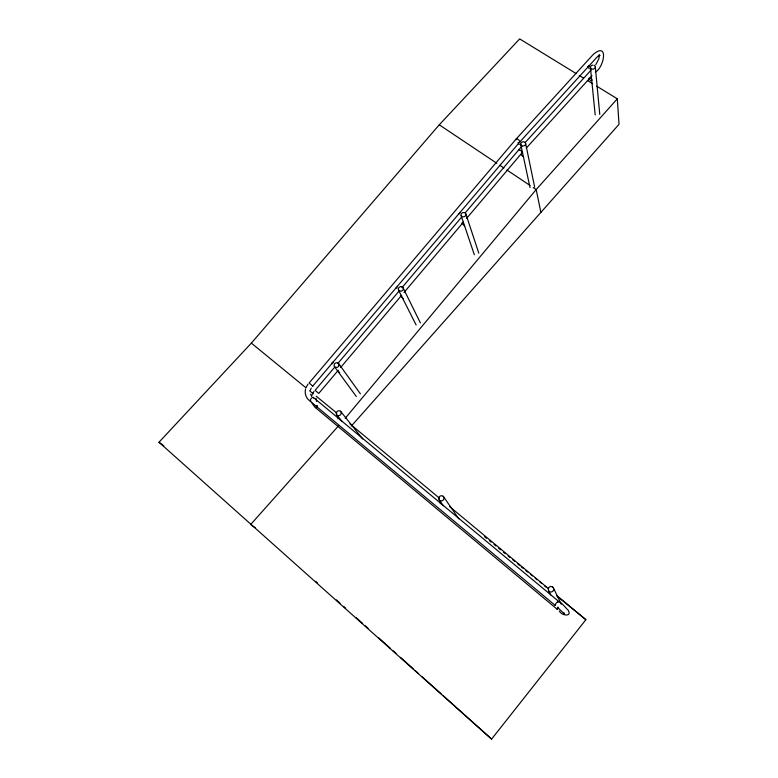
<?xml version="1.0" encoding="UTF-8"?>
<svg xmlns="http://www.w3.org/2000/svg" width="778" height="778" viewBox="0 0 778 778"><rect width="100%" height="100%" fill="white"/><g stroke="black" fill="none" stroke-linecap="round" stroke-linejoin="round"><path stroke-width="1.17" d="M316.14 398.355L316.549 401.458M599.352 55.326L598.865 58.71L595.754 64.749M305.579 388.942C304.509 392.958 305.754 397.539 308.934 400.281M310.364 390.118L311.229 388.086M311.628 396.187L312.202 394.495M310.13 401.156L555.084 605.303C558.254 596.434 564.313 606.957 568.222 610.205C572.384 617.246 561.376 615.699 559.343 611.002M306.162 387.23L308.049 384.108M557.923 601.958L558.4 601.161L313.32 397.412M313.019 392.9L314.059 391.422M317.074 405.776L316.121 408.197L557.087 609.184M317.123 405.727C314.73 407.089 317.609 408.849 316.16 408.236M576.197 73.589L519.665 38.9L439.249 124.811L251.352 343.127L158.984 442.254L491.599 739.1L585.883 619.696L556.98 595.705M345.179 418.331L536.188 189.569L617.314 98.816L596.755 86.202M595.277 72.13C604.059 67.822 609.077 40.971 593.244 54.441L516.31 138.844L309.148 382.961L312.746 386.102L519.821 141.936L596.532 57.621L598.632 55.666L600.081 55.452L599.118 54.713M338.294 370.279L318.737 393.435L317.259 392.151L315.139 390.293L334.705 367.158M337.837 363.452L399.678 290.35M402.022 287.578L461.519 217.247M465.429 212.618L521.912 146.118M340.638 367.498L401.672 295.27M404.015 292.489L463.474 222.119M466.606 218.414L522.155 152.663M440.834 503.045L440.231 503.706M351.364 426.013L619.016 124.324L617.314 98.816M338.741 425.605L250.652 524.537L255.194 527.747M526.22 148.19L592.029 75.709M525.169 142.549L591.027 70.146M338.605 418.097L337.963 418.739M555.58 604.885L555.084 605.303M579.279 75.476L583.393 78.004M587.507 80.523L592.641 83.674M592.175 80.105L590.035 77.479M439.249 124.811L496.802 163.263M499.836 165.286L503.872 167.98M506.906 170.003L530.129 185.524M533.154 187.547L536.188 189.569L540.875 212.404M523.166 156.65L521.075 154.686M464.709 226.087L461.831 223.004M158.984 442.254L163.769 445.813M403.422 298.888L400.33 295.659M251.352 343.127L305.861 387.726M309.625 390.809L313.388 393.882M316.208 396.187L336.884 413.108M484.626 536.752L486.503 538.288M489.313 540.593L491.19 542.13M494.001 544.435L495.878 545.971M498.688 548.266L500.565 549.803M503.376 552.108L505.253 553.644M508.063 555.949L509.94 557.486M512.751 559.79L514.628 561.327M517.438 563.632L519.315 565.168M521.192 566.705L523.069 568.241M525.879 570.546L527.756 572.083M530.567 574.388L532.444 575.924M535.254 578.229L537.131 579.766M539.942 582.061L541.819 583.597M544.629 585.902L546.506 587.439M556.815 595.89L585.883 619.696M349.993 423.903L439.502 498.192M449.762 506.711L548.587 588.742M590.823 80.824L590.191 80.26M557.447 607.278L564.556 614.114L564.069 612.821M312.328 385.732L312.824 386.17M339.675 372.681L339.072 372.147M315.664 581.302L317.463 582.926M336.407 599.916L340.025 603.154M343.633 606.393L345.432 608.007M356.256 617.722L362.577 623.382M365.281 625.813L367.994 628.235M378.818 637.95L390.546 648.473M393.25 650.894L395.963 653.325M400.476 657.371L413.099 668.701M414.907 670.315L418.515 673.554M422.123 676.792L441.068 693.782M442.876 695.406L491.599 739.1M589.296 68.756L587.662 66.529M338.79 371.884L338.274 371.378M314.973 407.371L311.968 403.043M332.663 363.725L331.914 362.869M333.567 362.587L333.11 362.042M519.286 144.513L518.761 143.911M396.887 288.249L396.226 287.452M336.514 414.625L341.824 421.161M340.968 411.747L362.684 438.996M397.539 286.829L397.218 286.372M589.627 79.638L588.849 78.257M334.355 366.516L356.305 396.498M459.049 214.067L458.68 213.522M463.464 223.014L463.036 222.275M338.751 363.696L360.399 393.853M439.074 499.826L443.295 505.768M311.56 395.934L310.519 394.164M443.625 496.811L458.767 518.79M589.306 66.694L588.829 65.615M459.954 212.919L459.691 212.413M518.294 143.22L518.022 142.646M548.636 590.833L550.785 595.034M398.628 290.34L416.133 325M402.946 287.588L420.392 322.919M553.275 587.662L561.317 604.234M461.062 215.525L474.337 254.737M465.828 213.862L478.801 253.181M520.706 144.173L530.013 187.586M525.656 143.609L534.651 187.08M590.444 67.453L595.189 114.959M595.326 66.869L599.76 114.434M402.012 286.839A2.558 2.266 -25.3 0 1 402.985 289.902L402.586 290.418A2.558 2.266 -25.3 0 1 398.599 288.035L398.988 287.52A2.558 2.266 -25.3 0 1 400.106 286.81M400.758 286.664A2.558 2.266 -25.3 0 1 401.399 286.674M593.935 65.264A2.46 2.023 -9.6 0 1 595.102 67.919L594.752 68.386A2.46 2.023 -9.6 0 1 590.677 66.402L591.027 65.936A2.46 2.023 -9.6 0 1 592.69 65.138M522.408 141.917A2.499 2.12 -13.7 0 1 525.393 144.718L525.024 145.204A2.499 2.12 -13.7 0 1 520.968 143.074L521.328 142.588A2.499 2.12 -13.7 0 1 521.824 142.189M518.945 150.601A2.295 0.72 42 0 1 519.276 149.609A2.295 0.72 42 0 1 521.678 151.477A2.295 0.72 42 0 1 521.756 152.799M557.758 608.921A2.616 0.506 -52.3 0 1 557.067 608.989A2.616 0.506 -52.3 0 1 558.03 607.21M310.996 401.098A2.46 0.875 -51.3 0 1 310.15 400.262A2.46 0.875 -51.3 0 1 312.182 397.636A2.46 0.875 -51.3 0 1 313.378 398.015M516.524 139.729A2.334 0.739 42.2 0 1 516.991 138.805A2.334 0.739 42.2 0 1 519.422 140.769A2.334 0.739 42.2 0 1 519.373 142.034M465.652 215.574L465.273 216.07A2.529 2.198 -18.5 0 1 461.247 213.824L461.626 213.318A2.529 2.198 -18.5 0 1 465.652 215.574M338.731 366.098L338.323 366.632A2.616 2.324 -33.7 0 1 334.375 364.114L334.783 363.579A2.616 2.324 -33.7 0 1 338.731 366.098M340.56 411.27L340.035 410.92A2.655 2.392 -37.2 0 0 336.913 415.102L337.438 415.452A2.655 2.392 -37.2 0 0 340.56 411.27M443.188 496.296L442.624 495.926A2.733 2.587 -40.6 0 0 439.521 500.342L440.085 500.711A2.733 2.587 -40.6 0 0 443.188 496.296M552.798 587.118L552.195 586.709A2.83 2.791 -72.8 0 0 549.112 591.387L549.715 591.786A2.83 2.791 -72.8 0 0 552.798 587.118"/></g></svg>
